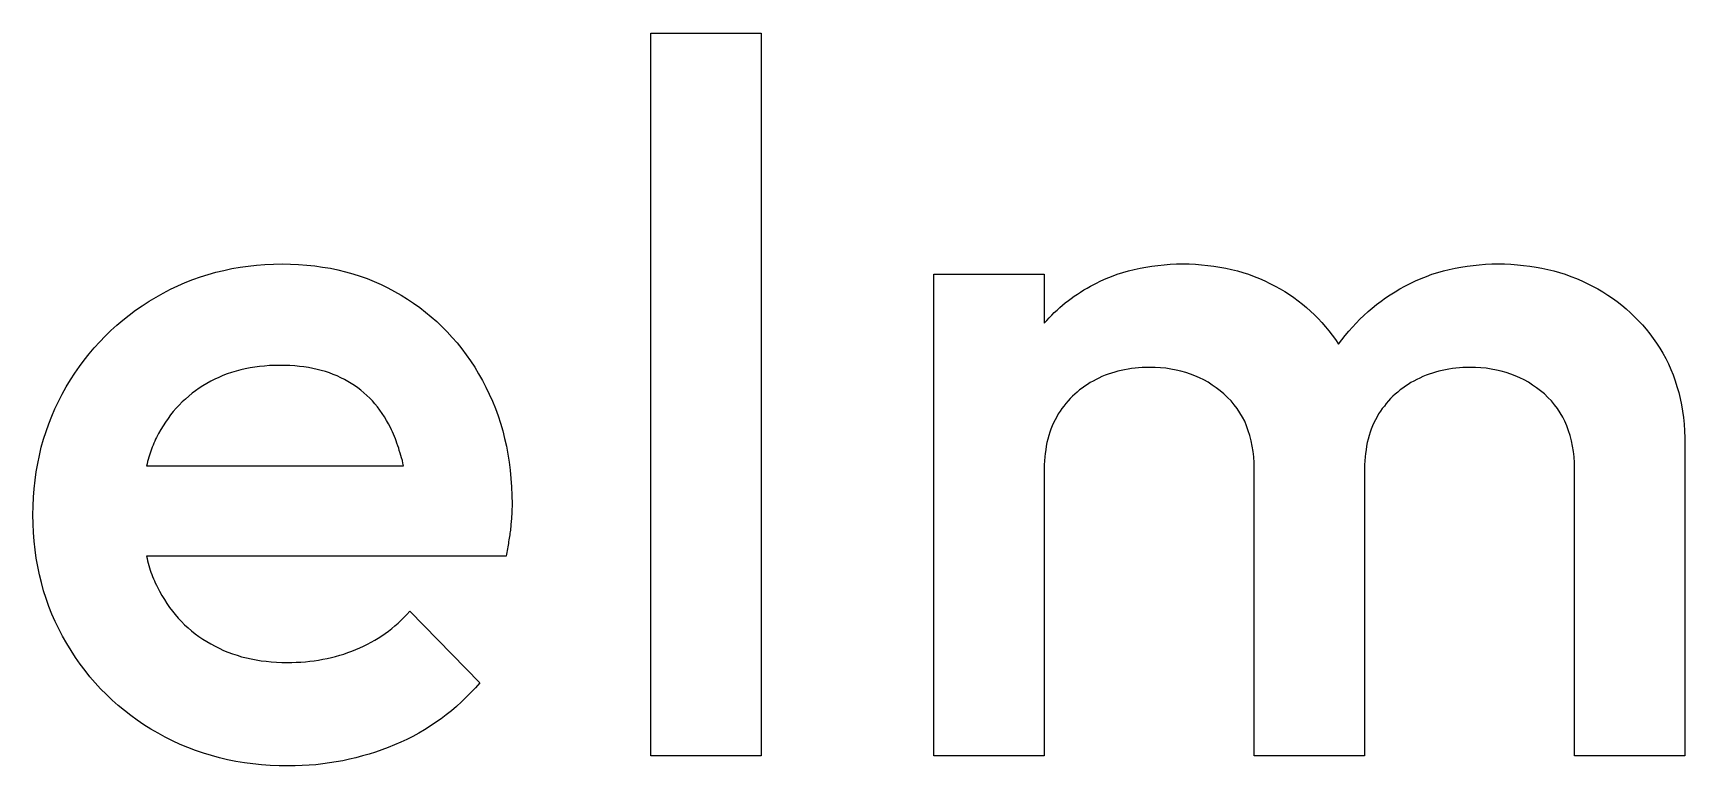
# Model space of a CAD drawing. Header units: millimetres. Extents: x 0 to 24.7, y 0 to 9.
# Drawn here: x 14.29 to 24.66, y 2.99 to 7.59 of the extents above; entities that cross this region are included whole.
import ezdxf

# ---------------------------------------------------------------- set-up
doc = ezdxf.new("R2010")
doc.units = ezdxf.units.MM
doc.layers.add('ENGRAVE', color=7, linetype='Continuous')

msp = doc.modelspace()

# ---------------------------------------------------------------- linework, layer by layer
at = {"layer": 'ENGRAVE'}
for points in [[(18.864, 7.589), (18.864, 3.05), (18.171, 3.05), (18.171, 7.589)], [(15.567, 3.016), (15.515, 3.026), (15.464, 3.038), (15.413, 3.052), (15.363, 3.067), (15.314, 3.084), (15.265, 3.102), (15.218, 3.122), (15.17, 3.144), (15.124, 3.167), (15.078, 3.192), (15.034, 3.218), (14.99, 3.245), (14.948, 3.274), (14.907, 3.304), (14.867, 3.335), (14.828, 3.367), (14.79, 3.401), (14.754, 3.435), (14.718, 3.471), (14.684, 3.508), (14.651, 3.547), (14.62, 3.586), (14.589, 3.627), (14.56, 3.669), (14.532, 3.712), (14.505, 3.756), (14.479, 3.801), (14.455, 3.847), (14.433, 3.894), (14.412, 3.941), (14.393, 3.989), (14.376, 4.038), (14.36, 4.087), (14.346, 4.138), (14.334, 4.188), (14.323, 4.24), (14.314, 4.292), (14.307, 4.345), (14.301, 4.398), (14.297, 4.453), (14.294, 4.507), (14.293, 4.563), (14.294, 4.619), (14.297, 4.674), (14.301, 4.728), (14.306, 4.781), (14.314, 4.834), (14.323, 4.886), (14.333, 4.937), (14.345, 4.988), (14.359, 5.038), (14.375, 5.087), (14.392, 5.135), (14.411, 5.183), (14.431, 5.23), (14.453, 5.276), (14.476, 5.322), (14.502, 5.367), (14.528, 5.411), (14.556, 5.454), (14.585, 5.495), (14.615, 5.536), (14.646, 5.575), (14.678, 5.613), (14.712, 5.65), (14.747, 5.686), (14.782, 5.721), (14.819, 5.754), (14.858, 5.787), (14.897, 5.818), (14.937, 5.848), (14.979, 5.877), (15.022, 5.905), (15.066, 5.931), (15.111, 5.956), (15.156, 5.98), (15.202, 6.002), (15.249, 6.022), (15.296, 6.041), (15.344, 6.058), (15.393, 6.073), (15.442, 6.087), (15.491, 6.099), (15.542, 6.11), (15.593, 6.119), (15.644, 6.126), (15.697, 6.132), (15.749, 6.136), (15.803, 6.138), (15.857, 6.139), (15.909, 6.138), (15.961, 6.136), (16.012, 6.132), (16.062, 6.127), (16.111, 6.12), (16.16, 6.112), (16.208, 6.102), (16.255, 6.09), (16.301, 6.077), (16.347, 6.063), (16.392, 6.047), (16.436, 6.029), (16.479, 6.01), (16.521, 5.99), (16.563, 5.967), (16.604, 5.944), (16.644, 5.919), (16.683, 5.893), (16.721, 5.865), (16.758, 5.837), (16.793, 5.807), (16.828, 5.777), (16.862, 5.745), (16.894, 5.712), (16.925, 5.678), (16.956, 5.643), (16.985, 5.606), (17.013, 5.569), (17.04, 5.53), (17.066, 5.491), (17.091, 5.45), (17.115, 5.408), (17.137, 5.365), (17.158, 5.321), (17.178, 5.277), (17.196, 5.232), (17.213, 5.186), (17.228, 5.139), (17.242, 5.092), (17.254, 5.044), (17.265, 4.995), (17.274, 4.945), (17.282, 4.895), (17.289, 4.844), (17.294, 4.792), (17.298, 4.74), (17.3, 4.686), (17.301, 4.632), (17.301, 4.623), (17.301, 4.613), (17.3, 4.604), (17.3, 4.594), (17.3, 4.585), (17.299, 4.575), (17.299, 4.566), (17.298, 4.556), (17.298, 4.546), (17.297, 4.537), (17.296, 4.527), (17.295, 4.517), (17.294, 4.507), (17.293, 4.498), (17.292, 4.488), (17.291, 4.478), (17.29, 4.468), (17.289, 4.458), (17.287, 4.448), (17.286, 4.438), (17.284, 4.427), (17.283, 4.417), (17.281, 4.406), (17.279, 4.395), (17.278, 4.384), (17.276, 4.373), (17.274, 4.362), (17.272, 4.351), (17.27, 4.339), (17.267, 4.328), (17.265, 4.316), (17.263, 4.305), (15.006, 4.305), (15.009, 4.29), (15.013, 4.275), (15.016, 4.26), (15.02, 4.246), (15.025, 4.232), (15.029, 4.217), (15.034, 4.203), (15.039, 4.19), (15.044, 4.176), (15.05, 4.162), (15.055, 4.149), (15.061, 4.136), (15.068, 4.122), (15.074, 4.109), (15.081, 4.097), (15.088, 4.084), (15.102, 4.058), (15.118, 4.032), (15.134, 4.007), (15.15, 3.983), (15.168, 3.959), (15.186, 3.937), (15.205, 3.915), (15.225, 3.894), (15.245, 3.874), (15.267, 3.854), (15.289, 3.835), (15.311, 3.817), (15.335, 3.8), (15.359, 3.784), (15.384, 3.768), (15.409, 3.753), (15.436, 3.739), (15.462, 3.726), (15.49, 3.713), (15.517, 3.702), (15.546, 3.691), (15.574, 3.682), (15.603, 3.673), (15.633, 3.665), (15.663, 3.659), (15.694, 3.653), (15.725, 3.648), (15.757, 3.644), (15.789, 3.64), (15.822, 3.638), (15.855, 3.637), (15.888, 3.636), (15.918, 3.637), (15.946, 3.638), (15.975, 3.639), (16.003, 3.641), (16.031, 3.644), (16.059, 3.648), (16.086, 3.652), (16.113, 3.657), (16.14, 3.662), (16.167, 3.668), (16.193, 3.675), (16.219, 3.682), (16.245, 3.69), (16.27, 3.699), (16.295, 3.708), (16.32, 3.718), (16.345, 3.729), (16.369, 3.74), (16.393, 3.752), (16.416, 3.764), (16.439, 3.777), (16.461, 3.79), (16.483, 3.804), (16.504, 3.819), (16.525, 3.834), (16.545, 3.85), (16.565, 3.867), (16.585, 3.884), (16.603, 3.901), (16.622, 3.92), (16.64, 3.938), (16.658, 3.958), (17.099, 3.51), (17.071, 3.478), (17.042, 3.448), (17.013, 3.418), (16.983, 3.389), (16.952, 3.361), (16.92, 3.334), (16.888, 3.308), (16.855, 3.283), (16.821, 3.259), (16.786, 3.236), (16.751, 3.214), (16.715, 3.193), (16.678, 3.173), (16.64, 3.154), (16.602, 3.136), (16.563, 3.119), (16.523, 3.103), (16.484, 3.088), (16.444, 3.074), (16.403, 3.061), (16.362, 3.05), (16.321, 3.039), (16.28, 3.029), (16.238, 3.02), (16.196, 3.012), (16.154, 3.006), (16.112, 3), (16.069, 2.995), (16.026, 2.992), (15.982, 2.989), (15.939, 2.987), (15.895, 2.987), (15.838, 2.988), (15.783, 2.99), (15.728, 2.994), (15.674, 3), (15.62, 3.007)], [(20.673, 5.801), (20.689, 5.818), (20.705, 5.834), (20.722, 5.85), (20.739, 5.865), (20.756, 5.88), (20.774, 5.895), (20.793, 5.909), (20.811, 5.923), (20.83, 5.937), (20.85, 5.95), (20.87, 5.963), (20.89, 5.976), (20.911, 5.988), (20.932, 6), (20.965, 6.017), (20.998, 6.033), (21.031, 6.048), (21.065, 6.061), (21.1, 6.074), (21.135, 6.085), (21.17, 6.095), (21.206, 6.104), (21.243, 6.113), (21.28, 6.12), (21.317, 6.126), (21.355, 6.13), (21.394, 6.134), (21.433, 6.137), (21.472, 6.139), (21.512, 6.139), (21.552, 6.139), (21.591, 6.137), (21.63, 6.134), (21.669, 6.13), (21.707, 6.126), (21.744, 6.12), (21.781, 6.113), (21.818, 6.104), (21.854, 6.095), (21.889, 6.085), (21.924, 6.074), (21.959, 6.061), (21.993, 6.048), (22.026, 6.033), (22.059, 6.017), (22.092, 6), (22.122, 5.983), (22.152, 5.966), (22.181, 5.947), (22.209, 5.928), (22.236, 5.908), (22.263, 5.887), (22.289, 5.865), (22.314, 5.843), (22.339, 5.82), (22.362, 5.796), (22.385, 5.771), (22.408, 5.745), (22.429, 5.719), (22.45, 5.692), (22.47, 5.664), (22.489, 5.635), (22.51, 5.663), (22.531, 5.69), (22.554, 5.717), (22.577, 5.743), (22.6, 5.768), (22.624, 5.793), (22.649, 5.816), (22.675, 5.84), (22.701, 5.862), (22.728, 5.884), (22.756, 5.905), (22.785, 5.926), (22.814, 5.945), (22.844, 5.964), (22.874, 5.983), (22.905, 6), (22.939, 6.017), (22.972, 6.033), (23.007, 6.048), (23.041, 6.061), (23.076, 6.074), (23.112, 6.085), (23.148, 6.095), (23.184, 6.104), (23.221, 6.113), (23.258, 6.12), (23.296, 6.126), (23.334, 6.13), (23.373, 6.134), (23.412, 6.137), (23.452, 6.139), (23.492, 6.139), (23.532, 6.139), (23.572, 6.137), (23.612, 6.134), (23.651, 6.13), (23.69, 6.126), (23.729, 6.12), (23.766, 6.113), (23.804, 6.104), (23.84, 6.095), (23.877, 6.085), (23.912, 6.074), (23.948, 6.061), (23.983, 6.048), (24.017, 6.033), (24.051, 6.017), (24.084, 6), (24.117, 5.983), (24.149, 5.964), (24.18, 5.944), (24.21, 5.924), (24.239, 5.903), (24.268, 5.88), (24.295, 5.857), (24.322, 5.833), (24.348, 5.808), (24.373, 5.783), (24.398, 5.756), (24.421, 5.729), (24.444, 5.7), (24.465, 5.671), (24.486, 5.641), (24.507, 5.61), (24.526, 5.578), (24.543, 5.545), (24.56, 5.511), (24.575, 5.477), (24.59, 5.442), (24.603, 5.406), (24.614, 5.37), (24.625, 5.332), (24.634, 5.294), (24.642, 5.255), (24.649, 5.215), (24.654, 5.175), (24.659, 5.133), (24.662, 5.091), (24.664, 5.048), (24.664, 5.004), (24.664, 3.05), (23.971, 3.05), (23.971, 4.853), (23.97, 4.89), (23.968, 4.927), (23.964, 4.962), (23.959, 4.996), (23.952, 5.029), (23.944, 5.061), (23.934, 5.092), (23.923, 5.122), (23.911, 5.151), (23.897, 5.178), (23.881, 5.205), (23.864, 5.231), (23.846, 5.255), (23.826, 5.279), (23.804, 5.301), (23.782, 5.323), (23.758, 5.343), (23.733, 5.362), (23.707, 5.379), (23.681, 5.396), (23.655, 5.411), (23.627, 5.425), (23.599, 5.437), (23.57, 5.448), (23.541, 5.458), (23.511, 5.466), (23.48, 5.473), (23.448, 5.479), (23.416, 5.484), (23.383, 5.487), (23.349, 5.489), (23.315, 5.49), (23.292, 5.489), (23.27, 5.489), (23.248, 5.487), (23.226, 5.485), (23.204, 5.482), (23.182, 5.479), (23.161, 5.475), (23.14, 5.471), (23.119, 5.466), (23.099, 5.46), (23.079, 5.454), (23.058, 5.447), (23.039, 5.44), (23.019, 5.432), (23, 5.423), (22.981, 5.414), (22.962, 5.404), (22.944, 5.394), (22.926, 5.383), (22.909, 5.372), (22.892, 5.36), (22.876, 5.348), (22.861, 5.335), (22.845, 5.322), (22.831, 5.308), (22.816, 5.294), (22.803, 5.279), (22.789, 5.263), (22.777, 5.247), (22.764, 5.231), (22.753, 5.214), (22.741, 5.197), (22.731, 5.179), (22.721, 5.16), (22.711, 5.141), (22.703, 5.122), (22.695, 5.102), (22.688, 5.082), (22.681, 5.061), (22.675, 5.04), (22.67, 5.018), (22.665, 4.996), (22.662, 4.973), (22.659, 4.95), (22.656, 4.927), (22.654, 4.903), (22.653, 4.878), (22.653, 4.853), (22.653, 3.05), (21.96, 3.05), (21.96, 4.853), (21.959, 4.89), (21.957, 4.927), (21.953, 4.962), (21.948, 4.996), (21.941, 5.029), (21.933, 5.061), (21.923, 5.092), (21.912, 5.122), (21.9, 5.151), (21.886, 5.178), (21.87, 5.205), (21.853, 5.231), (21.835, 5.255), (21.815, 5.279), (21.793, 5.301), (21.77, 5.323), (21.746, 5.343), (21.722, 5.362), (21.696, 5.379), (21.67, 5.396), (21.644, 5.411), (21.616, 5.425), (21.588, 5.437), (21.559, 5.448), (21.53, 5.458), (21.5, 5.466), (21.469, 5.473), (21.437, 5.479), (21.405, 5.484), (21.372, 5.487), (21.338, 5.489), (21.304, 5.49), (21.28, 5.489), (21.257, 5.489), (21.234, 5.487), (21.212, 5.485), (21.19, 5.482), (21.168, 5.479), (21.146, 5.475), (21.125, 5.471), (21.104, 5.466), (21.084, 5.46), (21.063, 5.454), (21.043, 5.447), (21.024, 5.44), (21.004, 5.432), (20.985, 5.423), (20.967, 5.414), (20.948, 5.404), (20.931, 5.394), (20.913, 5.383), (20.896, 5.372), (20.88, 5.36), (20.864, 5.348), (20.848, 5.335), (20.833, 5.322), (20.819, 5.308), (20.805, 5.294), (20.791, 5.279), (20.778, 5.263), (20.765, 5.247), (20.753, 5.231), (20.741, 5.214), (20.73, 5.197), (20.72, 5.179), (20.71, 5.16), (20.7, 5.141), (20.692, 5.122), (20.684, 5.102), (20.676, 5.082), (20.67, 5.061), (20.664, 5.04), (20.659, 5.018), (20.654, 4.996), (20.651, 4.973), (20.647, 4.95), (20.645, 4.927), (20.643, 4.903), (20.642, 4.878), (20.642, 4.853), (20.642, 3.05), (19.948, 3.05), (19.948, 6.076), (20.642, 6.076), (20.642, 5.767), (20.657, 5.784)], [(16.603, 4.937), (16.598, 4.952), (16.593, 4.968), (16.589, 4.983), (16.584, 4.998), (16.578, 5.013), (16.573, 5.028), (16.568, 5.042), (16.562, 5.056), (16.556, 5.07), (16.55, 5.084), (16.544, 5.098), (16.538, 5.112), (16.526, 5.135), (16.513, 5.157), (16.5, 5.179), (16.486, 5.201), (16.471, 5.221), (16.456, 5.241), (16.44, 5.26), (16.424, 5.279), (16.407, 5.296), (16.389, 5.313), (16.371, 5.33), (16.352, 5.346), (16.332, 5.361), (16.312, 5.375), (16.291, 5.389), (16.27, 5.402), (16.248, 5.414), (16.225, 5.425), (16.202, 5.436), (16.178, 5.446), (16.154, 5.455), (16.129, 5.463), (16.103, 5.47), (16.077, 5.477), (16.05, 5.483), (16.022, 5.488), (15.994, 5.493), (15.966, 5.496), (15.936, 5.499), (15.906, 5.501), (15.876, 5.502), (15.844, 5.502), (15.812, 5.502), (15.779, 5.501), (15.747, 5.498), (15.716, 5.495), (15.686, 5.491), (15.656, 5.486), (15.626, 5.481), (15.597, 5.474), (15.568, 5.466), (15.54, 5.458), (15.513, 5.449), (15.486, 5.439), (15.46, 5.427), (15.434, 5.416), (15.409, 5.403), (15.384, 5.389), (15.36, 5.374), (15.337, 5.359), (15.314, 5.343), (15.292, 5.327), (15.271, 5.309), (15.25, 5.291), (15.23, 5.273), (15.211, 5.253), (15.192, 5.233), (15.174, 5.213), (15.157, 5.191), (15.141, 5.169), (15.125, 5.146), (15.11, 5.123), (15.095, 5.099), (15.082, 5.074), (15.075, 5.062), (15.069, 5.05), (15.063, 5.038), (15.058, 5.026), (15.052, 5.013), (15.047, 5.001), (15.042, 4.989), (15.037, 4.976), (15.033, 4.963), (15.028, 4.951), (15.024, 4.938), (15.02, 4.925), (15.016, 4.912), (15.013, 4.899), (15.009, 4.885), (15.006, 4.872), (16.62, 4.872), (16.616, 4.888), (16.612, 4.905), (16.607, 4.921)]]:
    msp.add_lwpolyline(points, close=True, dxfattribs=at)

doc.saveas('drawing.dxf')
